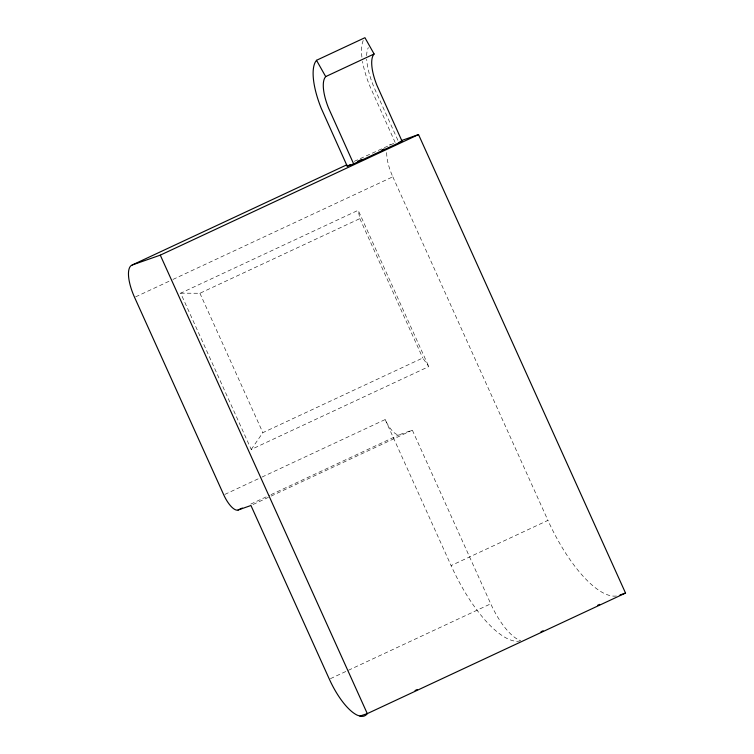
<?xml version="1.0" encoding="UTF-8"?>
<svg xmlns="http://www.w3.org/2000/svg" width="754" height="754" viewBox="0 0 754 754"><rect width="100%" height="100%" fill="white"/><g stroke="black" fill="none" stroke-linecap="round" stroke-linejoin="round"><path stroke-width="0.57" stroke-dasharray="3.77 2.83" d="M251.223 449.478L262.863 432.655L422.777 357.999L428.772 366.585L251.223 449.478L180.658 293.174L358.197 210.291L428.772 366.585M354.22 161.356L394.813 142.902M135.635 296.859L171.921 279.923M172.986 279.423L392.815 176.804A31.461 11.216 65 0 1 386.821 150.904M180.658 293.174L199.923 293.268L359.846 218.613L358.197 210.291M224.833 494.417L260.931 477.555M261.996 477.065L385.171 419.563A19.076 6.805 65 0 0 399.46 434.672L412.344 430.157L490.75 603.822A46.512 16.579 65 0 0 518.639 639.807L520.43 640.419M250.799 504.077L269.913 495.152M270.978 494.662L399.46 434.672M253.061 504.511L270.055 496.584M271.11 496.085L412.344 430.157M385.171 419.563L451.099 565.575L547.941 520.373A94.693 33.76 65 0 0 617.818 595.717M330.412 678.675L490.75 603.822M520.373 640.872L517.527 641.334A94.693 33.76 65 0 1 451.099 565.575M397.905 140.291L375.341 90.32A44.882 16.004 65 0 1 366.689 59.189M395.162 142.487L369.667 85.711A54.439 19.406 65 0 1 362.514 61.366M392.815 176.804L547.941 520.373M359.846 218.613L422.777 357.999M199.923 293.268L262.863 432.655M389.224 145.145A31.461 11.216 65 0 1 390.506 144.41M366.632 55.664A44.882 16.004 65 0 1 368.348 47.587M361.92 57.172A54.439 19.406 65 0 1 363.239 40.471"/><path stroke-width="1.13" d="M316.51 60.301L315.21 62.233A54.439 19.406 65 0 0 321.242 108.322L347.226 166.153L353.664 163.901L402.089 141.29L376.972 85.466A35.334 12.601 65 0 1 373.06 55.542L374.107 53.986L364.936 37.7L316.51 60.301L325.69 76.597L324.644 78.152A35.334 12.601 65 0 0 328.555 108.067L353.664 163.901M325.69 76.597L374.107 53.986M401.279 140.63L418.527 134.58L625.537 593.059L367.292 713.623A46.512 16.579 65 0 1 360.327 716.206L357.236 715.16A46.512 16.579 65 0 1 329.347 679.175L250.941 505.5L238.057 510.024A19.076 6.805 65 0 1 223.768 494.907L134.57 297.359A31.461 11.216 65 0 1 132.261 264.974L346.755 164.843M347.226 166.153L350.384 164.683M357.745 161.243L361.958 159.273M381.958 149.942L384.069 148.962M132.261 264.974L160.282 255.144L418.527 134.58M238.057 510.024L242.307 508.045M415.058 690.551L417.198 689.552M540.976 631.767L543.116 630.768M597.536 605.358L599.675 604.359M398.866 142.421L402.089 141.29M619.986 595.01L625.537 593.059M359.922 716.074L367.292 713.623L160.282 255.144"/></g></svg>
